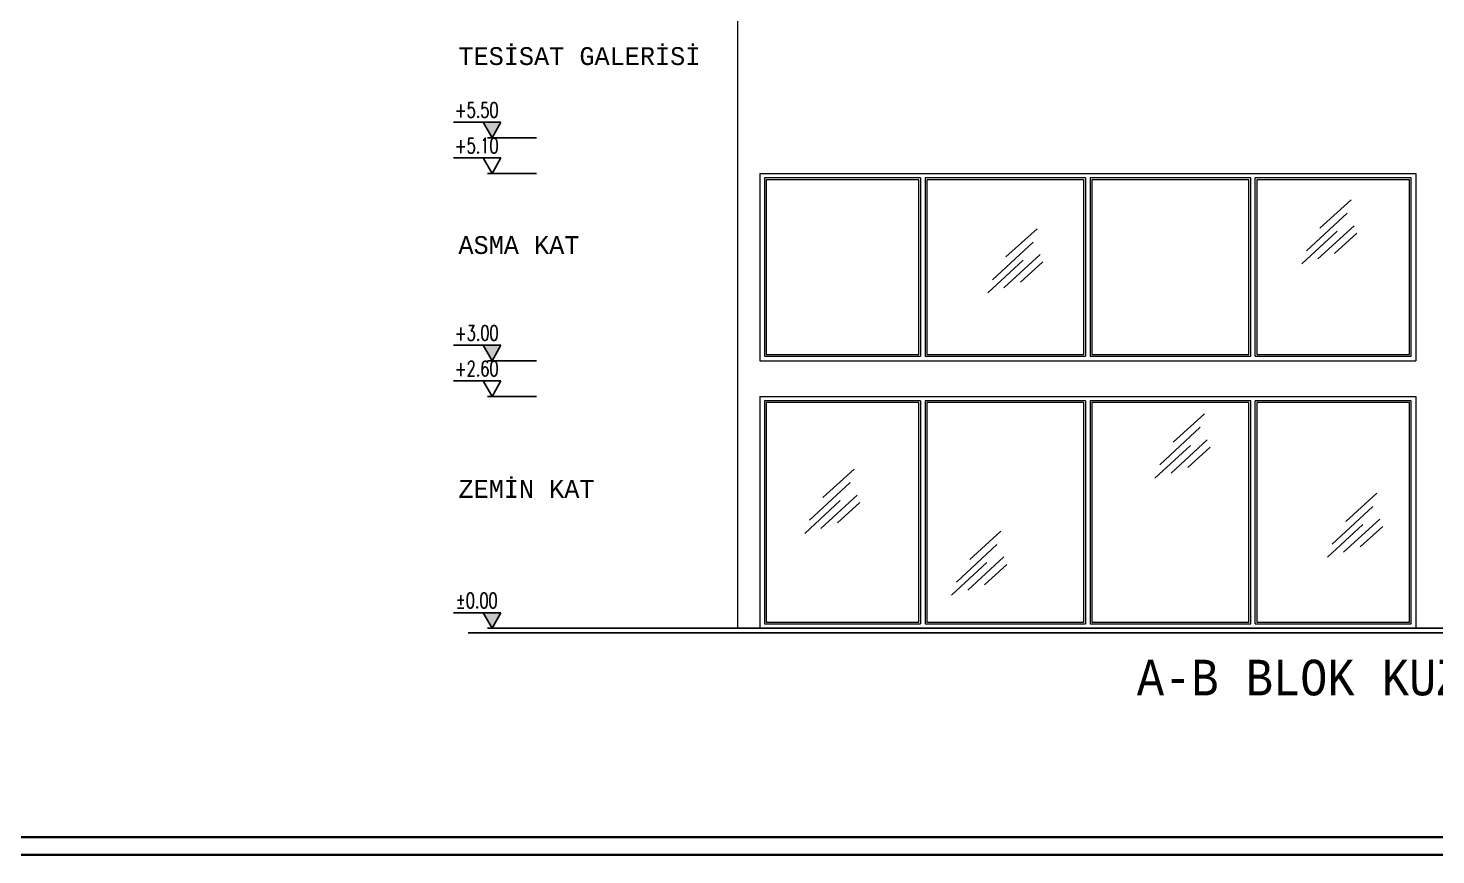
# Model space of a CAD drawing. Header units: inches. Extents: x -7543 to -822, y 102837 to 190349.
# Drawn here: x -826.9174 to -826.6019, y 102836.6651 to 102836.8505 of the extents above; entities that cross this region are included whole.
import ezdxf
from ezdxf.enums import TextEntityAlignment as Align

# ---------------------------------------------------------------- set-up
doc = ezdxf.new("R2010")
doc.units = ezdxf.units.IN
doc.header["$MEASUREMENT"] = 0
doc.layers.get('0').update_dxf_attribs({"lineweight": 25})
for name, color, linetype, lineweight, true_color in [('BALKON', 7, 'Continuous', 20, 0xffaaa9), ('DUVAR', 7, 'Continuous', 35, 0xfc4642), ('PENCERE', 7, 'Continuous', 18, 0xffb360)]:
    doc.layers.add(name, color=color, linetype=linetype, lineweight=lineweight, true_color=true_color)
for name, color, linetype, lineweight in [('ICOL', 55, 'Continuous', 25), ('SIVA', 150, 'Continuous', 15), ('YAZI', 7, 'Continuous', 25)]:
    doc.layers.add(name, color=color, linetype=linetype, lineweight=lineweight)
doc.styles.add('ISIM', font='monos.ttf', dxfattribs={"width": 1.1, "height": 200})
doc.styles.add('KAPı-PEN', font='simplex.shx', dxfattribs={"width": 0.7, "height": 10})

msp = doc.modelspace()

# ---------------------------------------------------------------- hatches: boundary and pattern name
at = {"layer": 'ICOL'}
for points in [[(-826.81146, 102836.82935), (-826.81546, 102836.82935), (-826.81346, 102836.82589)], [(-826.81146, 102836.77935), (-826.81546, 102836.77935), (-826.81346, 102836.77589)], [(-826.81146, 102836.71935), (-826.81546, 102836.71935), (-826.81346, 102836.71589)]]:
    msp.add_hatch(color=2, dxfattribs=at).paths.add_polyline_path(points)

# ---------------------------------------------------------------- linework, layer by layer
for p, q in [((-826.81878, 102836.71489), (-826.26026, 102836.71489)), ((-826.26228, 102836.71589, -0.002), (-826.81301, 102836.71589, -0.002))]:
    msp.add_line(p, q)
at = {"layer": 'BALKON', "color": 20}
for p, q in [((-826.75841, 102836.85389, -0.002), (-826.75841, 102836.71589, -0.002)), ((-826.75341, 102836.81789, -0.002), (-826.60641, 102836.81789, -0.002)), ((-826.75341, 102836.81789, -0.002), (-826.75341, 102836.77589, -0.002)), ((-826.60641, 102836.81789, -0.002), (-826.60641, 102836.77589, -0.002)), ((-826.75341, 102836.77589, -0.002), (-826.60641, 102836.77589, -0.002)), ((-826.75341, 102836.76789, -0.002), (-826.60641, 102836.76789, -0.002)), ((-826.75341, 102836.76789, -0.002), (-826.75341, 102836.71589, -0.002)), ((-826.60641, 102836.76789, -0.002), (-826.60641, 102836.71589, -0.002)), ((-826.75841, 102836.71589, -0.002), (-826.40841, 102836.71589, -0.002))]:
    msp.add_line(p, q, dxfattribs=at)
at = {"layer": 'DUVAR'}
for p, q in [((-837.60107, 102836.66908), (-821.99356, 102836.66908)), ((-837.60507, 102836.66508), (-821.98956, 102836.66508))]:
    msp.add_line(p, q, dxfattribs=at)
at = {"layer": 'ICOL', "color": 2}
for p, q in [((-826.82207, 102836.82935, -0.002), (-826.81146, 102836.82935, -0.002)), ((-826.81346, 102836.82589, -0.002), (-826.81546, 102836.82935, -0.002)), ((-826.81146, 102836.82935, -0.002), (-826.81346, 102836.82589, -0.002)), ((-826.81446, 102836.82589, -0.002), (-826.80346, 102836.82589, -0.002)), ((-826.82207, 102836.82135, -0.002), (-826.81146, 102836.82135, -0.002)), ((-826.81346, 102836.81789, -0.002), (-826.81546, 102836.82135, -0.002)), ((-826.81146, 102836.82135, -0.002), (-826.81346, 102836.81789, -0.002)), ((-826.81446, 102836.81789, -0.002), (-826.80346, 102836.81789, -0.002)), ((-826.82207, 102836.77935, -0.002), (-826.81146, 102836.77935, -0.002)), ((-826.81346, 102836.77589, -0.002), (-826.81546, 102836.77935, -0.002)), ((-826.81146, 102836.77935, -0.002), (-826.81346, 102836.77589, -0.002)), ((-826.81446, 102836.77589, -0.002), (-826.80346, 102836.77589, -0.002)), ((-826.82207, 102836.77135, -0.002), (-826.81146, 102836.77135, -0.002)), ((-826.81346, 102836.76789, -0.002), (-826.81546, 102836.77135, -0.002)), ((-826.81146, 102836.77135, -0.002), (-826.81346, 102836.76789, -0.002)), ((-826.81446, 102836.76789, -0.002), (-826.80346, 102836.76789, -0.002)), ((-826.82207, 102836.71935, -0.002), (-826.81146, 102836.71935, -0.002)), ((-826.81346, 102836.71589, -0.002), (-826.81546, 102836.71935, -0.002)), ((-826.81146, 102836.71935, -0.002), (-826.81346, 102836.71589, -0.002)), ((-826.81446, 102836.71589, -0.002), (-826.80346, 102836.71589, -0.002))]:
    msp.add_line(p, q, dxfattribs=at)
at = {"layer": 'PENCERE'}
for p, q in [((-826.75241, 102836.81689, -0.002), (-826.75241, 102836.77689, -0.002)), ((-826.71741, 102836.81689, -0.002), (-826.75241, 102836.81689, -0.002)), ((-826.71781, 102836.81649, -0.002), (-826.75201, 102836.81649, -0.002)), ((-826.75201, 102836.81649, -0.002), (-826.75201, 102836.77729, -0.002)), ((-826.71781, 102836.77729, -0.002), (-826.71781, 102836.81649, -0.002)), ((-826.71741, 102836.81689, -0.002), (-826.71741, 102836.77689, -0.002)), ((-826.71641, 102836.81689, -0.002), (-826.71641, 102836.77689, -0.002)), ((-826.68041, 102836.81689, -0.002), (-826.71641, 102836.81689, -0.002)), ((-826.68081, 102836.81649, -0.002), (-826.71601, 102836.81649, -0.002)), ((-826.71601, 102836.81649, -0.002), (-826.71601, 102836.77729, -0.002)), ((-826.68081, 102836.77729, -0.002), (-826.68081, 102836.81649, -0.002)), ((-826.68041, 102836.81689, -0.002), (-826.68041, 102836.77689, -0.002)), ((-826.67941, 102836.81689, -0.002), (-826.67941, 102836.77689, -0.002)), ((-826.64341, 102836.81689, -0.002), (-826.67941, 102836.81689, -0.002)), ((-826.64381, 102836.81649, -0.002), (-826.67901, 102836.81649, -0.002)), ((-826.67901, 102836.81649, -0.002), (-826.67901, 102836.77729, -0.002)), ((-826.64381, 102836.77729, -0.002), (-826.64381, 102836.81649, -0.002)), ((-826.64341, 102836.77689, -0.002), (-826.64341, 102836.81689, -0.002)), ((-826.60741, 102836.81689, -0.002), (-826.64241, 102836.81689, -0.002)), ((-826.64241, 102836.77689, -0.002), (-826.64241, 102836.81689, -0.002)), ((-826.60781, 102836.81649, -0.002), (-826.64201, 102836.81649, -0.002)), ((-826.64201, 102836.81649, -0.002), (-826.64201, 102836.77729, -0.002)), ((-826.60781, 102836.77729, -0.002), (-826.60781, 102836.81649, -0.002)), ((-826.60741, 102836.77689, -0.002), (-826.60741, 102836.81689, -0.002)), ((-826.75241, 102836.77689, -0.002), (-826.71741, 102836.77689, -0.002)), ((-826.75201, 102836.77729, -0.002), (-826.71781, 102836.77729, -0.002)), ((-826.71641, 102836.77689, -0.002), (-826.68041, 102836.77689, -0.002)), ((-826.71601, 102836.77729, -0.002), (-826.68081, 102836.77729, -0.002)), ((-826.67941, 102836.77689, -0.002), (-826.64341, 102836.77689, -0.002)), ((-826.67901, 102836.77729, -0.002), (-826.64381, 102836.77729, -0.002)), ((-826.64241, 102836.77689, -0.002), (-826.60741, 102836.77689, -0.002)), ((-826.64201, 102836.77729, -0.002), (-826.60781, 102836.77729, -0.002)), ((-826.75241, 102836.76689, -0.002), (-826.75241, 102836.71689, -0.002)), ((-826.71741, 102836.76689, -0.002), (-826.75241, 102836.76689, -0.002)), ((-826.71781, 102836.76649, -0.002), (-826.75201, 102836.76649, -0.002)), ((-826.75201, 102836.76649, -0.002), (-826.75201, 102836.71729, -0.002)), ((-826.71781, 102836.71729, -0.002), (-826.71781, 102836.76649, -0.002)), ((-826.71741, 102836.76689, -0.002), (-826.71741, 102836.71689, -0.002)), ((-826.71641, 102836.76689, -0.002), (-826.71641, 102836.71689, -0.002)), ((-826.68041, 102836.76689, -0.002), (-826.71641, 102836.76689, -0.002)), ((-826.68081, 102836.76649, -0.002), (-826.71601, 102836.76649, -0.002)), ((-826.71601, 102836.76649, -0.002), (-826.71601, 102836.71729, -0.002)), ((-826.68081, 102836.71729, -0.002), (-826.68081, 102836.76649, -0.002)), ((-826.68041, 102836.76689, -0.002), (-826.68041, 102836.71689, -0.002)), ((-826.67941, 102836.76689, -0.002), (-826.67941, 102836.71689, -0.002)), ((-826.64341, 102836.76689, -0.002), (-826.67941, 102836.76689, -0.002)), ((-826.64381, 102836.76649, -0.002), (-826.67901, 102836.76649, -0.002)), ((-826.67901, 102836.76649, -0.002), (-826.67901, 102836.71729, -0.002)), ((-826.64381, 102836.71729, -0.002), (-826.64381, 102836.76649, -0.002)), ((-826.64341, 102836.71689, -0.002), (-826.64341, 102836.76689, -0.002)), ((-826.60741, 102836.76689, -0.002), (-826.64241, 102836.76689, -0.002)), ((-826.64241, 102836.71689, -0.002), (-826.64241, 102836.76689, -0.002)), ((-826.60781, 102836.76649, -0.002), (-826.64201, 102836.76649, -0.002)), ((-826.64201, 102836.76649, -0.002), (-826.64201, 102836.71729, -0.002)), ((-826.60781, 102836.71729, -0.002), (-826.60781, 102836.76649, -0.002)), ((-826.60741, 102836.71689, -0.002), (-826.60741, 102836.76689, -0.002)), ((-826.75241, 102836.71689, -0.002), (-826.71741, 102836.71689, -0.002)), ((-826.75201, 102836.71729, -0.002), (-826.71781, 102836.71729, -0.002)), ((-826.71641, 102836.71689, -0.002), (-826.68041, 102836.71689, -0.002)), ((-826.71601, 102836.71729, -0.002), (-826.68081, 102836.71729, -0.002)), ((-826.67941, 102836.71689, -0.002), (-826.64341, 102836.71689, -0.002)), ((-826.67901, 102836.71729, -0.002), (-826.64381, 102836.71729, -0.002)), ((-826.64241, 102836.71689, -0.002), (-826.60741, 102836.71689, -0.002)), ((-826.64201, 102836.71729, -0.002), (-826.60781, 102836.71729, -0.002))]:
    msp.add_line(p, q, dxfattribs=at)
at = {"layer": 'SIVA'}
for p, q in [((-826.62788, 102836.80563), (-826.6209, 102836.81196)), ((-826.62182, 102836.80899), (-826.63089, 102836.80052)), ((-826.69826, 102836.79915), (-826.69127, 102836.80548)), ((-826.62835, 102836.79871), (-826.62025, 102836.80617)), ((-826.6922, 102836.80251), (-826.70127, 102836.79404)), ((-826.62403, 102836.80492), (-826.63197, 102836.79759)), ((-826.6196, 102836.80451), (-826.62463, 102836.79996)), ((-826.69873, 102836.79223), (-826.69062, 102836.79968)), ((-826.69441, 102836.79844), (-826.70234, 102836.79111)), ((-826.68997, 102836.79803), (-826.695, 102836.79347)), ((-826.66079, 102836.75762), (-826.6538, 102836.76395)), ((-826.65473, 102836.76098), (-826.6638, 102836.75251)), ((-826.66126, 102836.7507), (-826.65315, 102836.75815)), ((-826.65694, 102836.75691), (-826.66487, 102836.74958)), ((-826.6525, 102836.7565), (-826.65753, 102836.75194)), ((-826.73322, 102836.74858), (-826.74229, 102836.74011)), ((-826.73928, 102836.74522), (-826.7323, 102836.75155)), ((-826.73975, 102836.7383), (-826.73164, 102836.74575)), ((-826.62212, 102836.73986), (-826.61513, 102836.74619)), ((-826.73543, 102836.74451), (-826.74336, 102836.73718)), ((-826.73099, 102836.7441), (-826.73602, 102836.73954)), ((-826.61606, 102836.74322), (-826.62513, 102836.73475)), ((-826.61827, 102836.73915), (-826.6262, 102836.73181)), ((-826.62259, 102836.73294), (-826.61448, 102836.74039)), ((-826.70636, 102836.73135), (-826.69938, 102836.73768)), ((-826.61383, 102836.73873), (-826.61886, 102836.73418)), ((-826.7003, 102836.73471), (-826.70937, 102836.72623)), ((-826.70252, 102836.73064), (-826.71045, 102836.7233)), ((-826.70684, 102836.72443), (-826.69873, 102836.73188)), ((-826.69808, 102836.73022), (-826.70311, 102836.72567))]:
    msp.add_line(p, q, dxfattribs=at)

# ---------------------------------------------------------------- texts
at = {"layer": 'ICOL', "color": 2, "style": 'KAPı-PEN', "width": 0.7}
for tag, p in [('+5.50', (-826.8169, 102836.83042, -0.002)), ('+5.10', (-826.8169, 102836.82242, -0.002)), ('+3.00', (-826.8169, 102836.78042, -0.002)), ('+2.60', (-826.8169, 102836.77242, -0.002)), ('%%P0.00', (-826.8169, 102836.72042, -0.002))]:
    msp.add_attdef(tag, text='+17.50', height=0.0034, dxfattribs=at).set_placement(p, align=Align.CENTER)
at = {"layer": 'YAZI', "style": 'ISIM'}
for s, p in [('TESİSAT GALERİSİ', (-826.82099, 102836.8422, -0.002)), ('ASMA KAT', (-826.82099, 102836.79983, -0.002)), ('ZEMİN KAT', (-826.82099, 102836.74514, -0.002))]:
    msp.add_text(s, height=0.004, dxfattribs=at).set_placement(p)
at = {"layer": 'YAZI', "style": 'ISIM', "width": 0.9}
msp.add_text('A-B BLOK KUZEY CEPHE  ÖLÇEK: 1/50', height=0.008, dxfattribs=at).set_placement((-826.66892, 102836.70084, -0.002))

doc.saveas('drawing.dxf')
